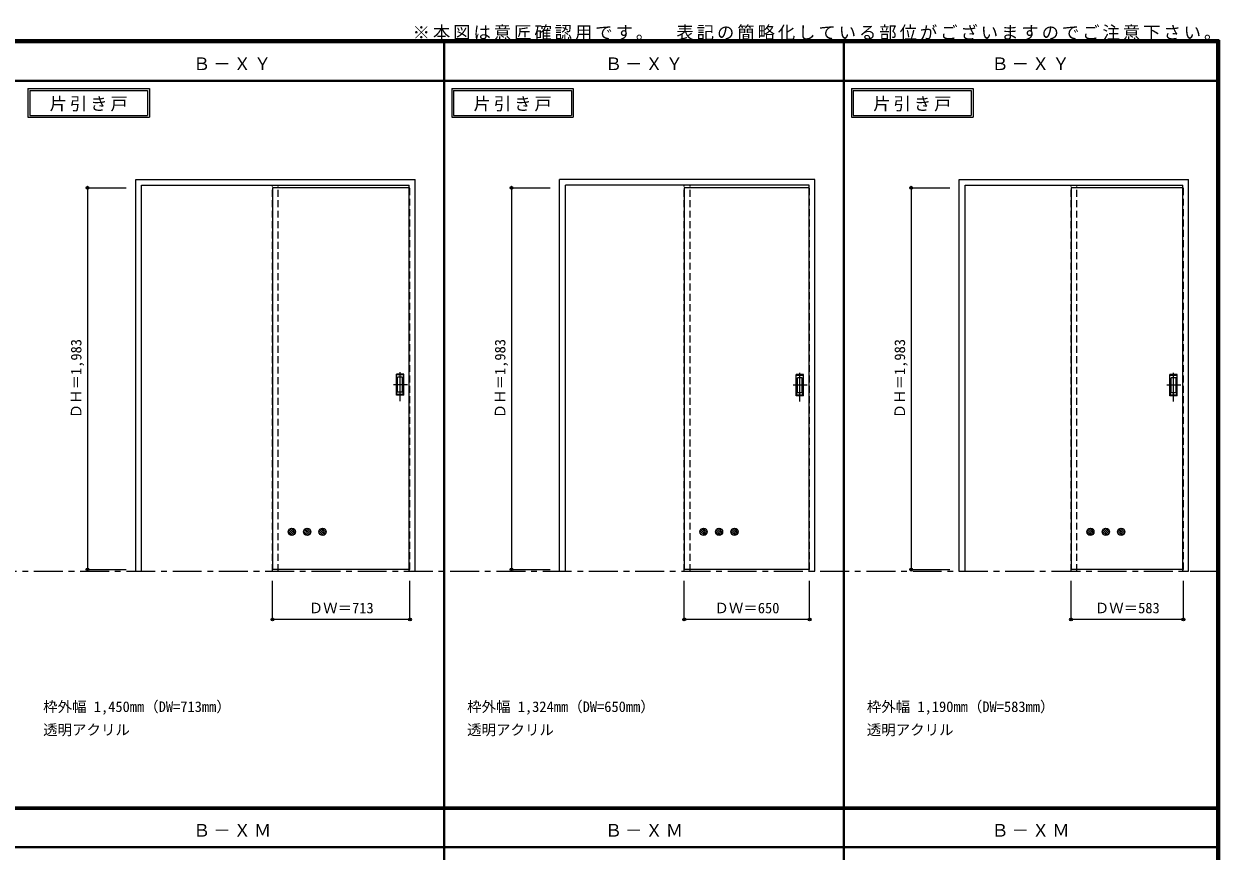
# Model space of a CAD drawing. Units: millimetres, scale not verified. Extents: x -6000 to 5700, y -4307 to 4260.
# Drawn here: x -502 to 5700, y -36 to 4260 of the extents above; entities that cross this region are included whole.
import ezdxf
from ezdxf.enums import TextEntityAlignment as Align

# ---------------------------------------------------------------- set-up
doc = ezdxf.new("R2010")
doc.units = ezdxf.units.MM
doc.header["$LTSCALE"] = 30
doc.header["$PDMODE"] = 32
doc.header["$PDSIZE"] = 15
doc.linetypes.add('CHAIN1', pattern=[8, 5, -1, 1, -1])
doc.linetypes.add('DASHED1', pattern=[1.8, 1.2, -0.6])
for name, color, linetype, lineweight in [('0-1_通り芯', 7, 'CHAIN1', 18), ('0-2_扉', 4, 'DASHED1', 9), ('0-3_仕上げ', 3, 'Continuous', 25), ('0-4_枠', 3, 'Continuous', 25), ('0-6_引手', 7, 'Continuous', 18), ('0-A_文字', 7, 'Continuous', 18), ('0-B_寸法', 7, 'Continuous', 9), ('0-C_ハッチ', 4, 'DASHED1', 9), ('F-1_枠', 6, 'Continuous', 40)]:
    doc.layers.add(name, color=color, linetype=linetype, lineweight=lineweight)
doc.styles.add('ＭＳ ゴシック', font='')
doc.styles.get('ＭＳ ゴシック').set_extended_font_data('MS Gothic')

msp = doc.modelspace()

# ---------------------------------------------------------------- linework, layer by layer
at = {"layer": '0-1_通り芯'}
msp.add_line((-5490, 1418), (5690, 1418), dxfattribs=at)
at = {"layer": '0-2_扉', "color": 3, "linetype": 'Continuous', "lineweight": 25}
for p, q in [((1498, 3409.5), (788, 3409.5)), ((788, 3409.5), (788, 1426.5)), ((3572, 3409.5), (2925, 3409.5)), ((2925, 3409.5), (2925, 1426.5)), ((5512, 3409.5), (4932, 3409.5)), ((4932, 3409.5), (4932, 1426.5)), ((1498, 1426.5), (788, 1426.5)), ((3572, 1426.5), (2925, 1426.5)), ((5512, 1426.5), (4932, 1426.5))]:
    msp.add_line(p, q, dxfattribs=at)
at = {"layer": '0-2_扉'}
for p, q in [((788, 3409.5), (788, 3405.5)), ((1498, 3409.5), (1501, 3409.5)), ((2925, 3409.5), (2925, 3405.5)), ((3572, 3409.5), (3575, 3409.5)), ((4932, 3409.5), (4932, 3405.5)), ((5512, 3409.5), (5515, 3409.5))]:
    msp.add_line(p, q, dxfattribs=at)
for points in [[(1498, 1426.5), (1501, 1426.5), (1501, 3409.5)], [(3572, 1426.5), (3575, 1426.5), (3575, 3409.5)], [(5512, 1426.5), (5515, 1426.5), (5515, 3409.5)]]:
    msp.add_lwpolyline(points, dxfattribs=at)
at = {"layer": '0-3_仕上げ'}
for centre in [(888, 1622.5), (968, 1622.5), (1048, 1622.5), (3025, 1622.72), (3105, 1622.72), (3185, 1622.72), (5032, 1622.72), (5112, 1622.72), (5192, 1622.72)]:
    msp.add_circle(centre, 18.75, dxfattribs=at)
at = {"layer": '0-4_枠'}
for p, q in [((78, 1418), (78, 3453)), ((78, 3453), (1528, 3453)), ((108, 3423), (1498, 3423)), ((1498, 1418), (1498, 3423)), ((1528, 1418), (1528, 3453)), ((2278, 1418), (2278, 3453)), ((3602, 3453), (2278, 3453)), ((3572, 3423), (2308, 3423)), ((3572, 1418), (3572, 3423)), ((3602, 1418), (3602, 3453)), ((4352, 1418), (4352, 3453)), ((4352, 3453), (5542, 3453)), ((4382, 3423), (5512, 3423)), ((5512, 1418), (5512, 3423)), ((5542, 1418), (5542, 3453)), ((1498, 1418), (1528, 1418)), ((3572, 1418), (3602, 1418)), ((5512, 1418), (5542, 1418))]:
    msp.add_line(p, q, dxfattribs=at)
at = {"layer": '0-4_枠', "color": 4, "linetype": 'DASHED1', "lineweight": 9}
for p, q in [((788, 1418), (788, 3423)), ((818, 1418), (818, 3423)), ((2925, 1418), (2925, 3423)), ((2955, 1418), (2955, 3423)), ((4932, 1418), (4932, 3423)), ((4962, 1418), (4962, 3423)), ((788, 1418), (818, 1418)), ((2925, 1418), (2955, 1418)), ((4932, 1418), (4962, 1418))]:
    msp.add_line(p, q, dxfattribs=at)
at = {"layer": '0-4_枠'}
for points in [[(78, 1418), (108, 1418), (108, 3423)], [(2278, 1418), (2308, 1418), (2308, 3423)], [(4352, 1418), (4382, 1418), (4382, 3423)]]:
    msp.add_lwpolyline(points, dxfattribs=at)
at = {"layer": '0-6_引手'}
for p, q in [((1469, 2441.4), (1431, 2441.4)), ((1431, 2331.4), (1431, 2441.4)), ((1462.5, 2425.4), (1437.5, 2425.4)), ((1437.5, 2347.4), (1437.5, 2425.4)), ((1462.5, 2347.4), (1462.5, 2425.4)), ((1469, 2331.4), (1469, 2441.4)), ((3543, 2439), (3505, 2439)), ((3505, 2329), (3505, 2439)), ((3536.5, 2423), (3511.5, 2423)), ((3511.5, 2345), (3511.5, 2423)), ((3536.5, 2345), (3536.5, 2423)), ((3543, 2329), (3543, 2439)), ((5483, 2439), (5445, 2439)), ((5445, 2329), (5445, 2439)), ((5476.5, 2423), (5451.5, 2423)), ((5451.5, 2345), (5451.5, 2423)), ((5476.5, 2345), (5476.5, 2423)), ((5483, 2329), (5483, 2439)), ((1469, 2331.4), (1431, 2331.4)), ((1462.5, 2347.4), (1437.5, 2347.4)), ((3543, 2329), (3505, 2329)), ((3536.5, 2345), (3511.5, 2345)), ((5483, 2329), (5445, 2329)), ((5476.5, 2345), (5451.5, 2345))]:
    msp.add_line(p, q, dxfattribs=at)
at = {"layer": '0-6_引手', "linetype": 'DASHED1'}
for p, q in [((1434, 2335.4), (1434, 2437.4)), ((3508, 2333), (3508, 2435)), ((5448, 2333), (5448, 2435)), ((1466, 2335.4), (1434, 2335.4)), ((3540, 2333), (3508, 2333)), ((5480, 2333), (5448, 2333))]:
    msp.add_line(p, q, dxfattribs=at)
at = {"layer": '0-6_引手', "linetype": 'CHAIN1'}
for p, q in [((1450, 2301.17), (1450, 2472.02)), ((3524, 2298.77), (3524, 2469.62)), ((5464, 2298.77), (5464, 2469.62)), ((1488.07, 2386.4), (1415.56, 2386.4)), ((3562.07, 2384), (3489.56, 2384)), ((5502.07, 2384), (5429.56, 2384))]:
    msp.add_line(p, q, dxfattribs=at)
at = {"layer": '0-6_引手', "linetype": 'DASHED1'}
for points in [[(1466, 2335.4), (1466, 2437.4), (1434, 2437.4)], [(3540, 2333), (3540, 2435), (3508, 2435)], [(5480, 2333), (5480, 2435), (5448, 2435)]]:
    msp.add_lwpolyline(points, dxfattribs=at)
at = {"layer": '0-A_文字'}
for p, q in [((-482, 3925), (-482, 3775)), ((-472, 3915), (-472, 3785)), ((-472, 3915), (139.03, 3915)), ((139.03, 3915), (139.03, 3785)), ((1718, 3925), (1718, 3775)), ((1728, 3915), (1728, 3785)), ((1728, 3915), (2339.03, 3915)), ((2339.03, 3915), (2339.03, 3785)), ((3792, 3925), (3792, 3775)), ((3802, 3915), (3802, 3785)), ((3802, 3915), (4413.03, 3915)), ((4413.03, 3915), (4413.03, 3785)), ((-472, 3785), (139.03, 3785)), ((1728, 3785), (2339.03, 3785)), ((3802, 3785), (4413.03, 3785)), ((-482, 3775), (149.03, 3775)), ((1718, 3775), (2349.03, 3775)), ((3792, 3775), (4423.03, 3775))]:
    msp.add_line(p, q, dxfattribs=at)
for points in [[(-482, 3925), (149.03, 3925), (149.03, 3775)], [(1718, 3925), (2349.03, 3925), (2349.03, 3775)], [(3792, 3925), (4423.03, 3925), (4423.03, 3775)]]:
    msp.add_lwpolyline(points, dxfattribs=at)
at = {"layer": '0-B_寸法', "color": 4}
for p, q in [((-172, 3409.5), (-172, 1426.5)), ((-172, 3409.5), (28, 3409.5)), ((2028, 3409.5), (2028, 1426.5)), ((2028, 3409.5), (2228, 3409.5)), ((4102, 3409.5), (4102, 1426.5)), ((4102, 3409.5), (4302, 3409.5)), ((-172, 1426.5), (28, 1426.5)), ((2028, 1426.5), (2228, 1426.5)), ((4102, 1426.5), (4302, 1426.5)), ((1501, 1168), (1501, 1368)), ((3575, 1168), (3575, 1368)), ((5515, 1168), (5515, 1368))]:
    msp.add_line(p, q, dxfattribs=at)
for points in [[(1501, 1168), (788, 1168), (788, 1368)], [(3575, 1168), (2925, 1168), (2925, 1368)], [(5515, 1168), (4932, 1168), (4932, 1368)]]:
    msp.add_lwpolyline(points, dxfattribs=at)
at = {"layer": '0-B_寸法'}
for p in [(-172, 3409.5), (2028, 3409.5), (4102, 3409.5), (-172, 1426.5), (2028, 1426.5), (4102, 1426.5), (788, 1168), (1501, 1168), (2925, 1168), (3575, 1168), (4932, 1168), (5515, 1168)]:
    msp.add_point(p, dxfattribs=at)
at = {"layer": '0-C_ハッチ'}
for p, q in [((891.96, 1604.17), (869.67, 1626.46)), ((881.21, 1605.02), (870.52, 1615.71)), ((898.84, 1607.2), (872.7, 1633.34)), ((903.69, 1612.24), (877.74, 1638.19)), ((906.48, 1619.35), (884.85, 1640.98)), ((904.69, 1631.04), (896.54, 1639.19)), ((971.96, 1604.17), (949.67, 1626.46)), ((961.21, 1605.02), (950.52, 1615.71)), ((978.84, 1607.2), (952.7, 1633.34)), ((983.69, 1612.24), (957.74, 1638.19)), ((986.48, 1619.35), (964.85, 1640.98)), ((984.69, 1631.04), (976.54, 1639.19)), ((1051.96, 1604.17), (1029.67, 1626.46)), ((1041.21, 1605.02), (1030.52, 1615.71)), ((1058.84, 1607.2), (1032.7, 1633.34)), ((1063.69, 1612.24), (1037.74, 1638.19)), ((1066.48, 1619.35), (1044.85, 1640.98)), ((1064.69, 1631.04), (1056.54, 1639.19)), ((3028.96, 1604.39), (3006.67, 1626.68)), ((3018.21, 1605.24), (3007.52, 1615.93)), ((3035.84, 1607.42), (3009.7, 1633.55)), ((3040.69, 1612.46), (3014.74, 1638.41)), ((3043.48, 1619.57), (3021.85, 1641.2)), ((3041.69, 1631.26), (3033.54, 1639.41)), ((3108.96, 1604.39), (3086.67, 1626.68)), ((3098.21, 1605.24), (3087.52, 1615.93)), ((3115.84, 1607.42), (3089.7, 1633.55)), ((3120.69, 1612.46), (3094.74, 1638.41)), ((3123.48, 1619.57), (3101.85, 1641.2)), ((3121.69, 1631.26), (3113.54, 1639.41)), ((3188.96, 1604.39), (3166.67, 1626.68)), ((3178.21, 1605.24), (3167.52, 1615.93)), ((3195.84, 1607.42), (3169.7, 1633.55)), ((3200.69, 1612.46), (3174.74, 1638.41)), ((3203.48, 1619.57), (3181.85, 1641.2)), ((3201.69, 1631.26), (3193.54, 1639.41)), ((5035.96, 1604.39), (5013.67, 1626.68)), ((5025.21, 1605.24), (5014.52, 1615.93)), ((5042.84, 1607.42), (5016.7, 1633.55)), ((5047.69, 1612.46), (5021.74, 1638.41)), ((5050.48, 1619.57), (5028.85, 1641.2)), ((5048.69, 1631.26), (5040.54, 1639.41)), ((5115.96, 1604.39), (5093.67, 1626.68)), ((5105.21, 1605.24), (5094.52, 1615.93)), ((5122.84, 1607.42), (5096.7, 1633.55)), ((5127.69, 1612.46), (5101.74, 1638.41)), ((5130.48, 1619.57), (5108.85, 1641.2)), ((5128.69, 1631.26), (5120.54, 1639.41)), ((5195.96, 1604.39), (5173.67, 1626.68)), ((5185.21, 1605.24), (5174.52, 1615.93)), ((5202.84, 1607.42), (5176.7, 1633.55)), ((5207.69, 1612.46), (5181.74, 1638.41)), ((5210.48, 1619.57), (5188.85, 1641.2)), ((5208.69, 1631.26), (5200.54, 1639.41))]:
    msp.add_line(p, q, dxfattribs=at)
at = {"layer": 'F-1_枠'}
for p, q in [((-6000, 4175), (5700, 4175)), ((-6000, 4170), (5700, 4170)), ((-6000, 4165), (5700, 4165)), ((1678, -3790), (1678, 4175)), ((3752, -3790), (3752, 4175)), ((5690, 4175), (5690, -4205)), ((5695, 4175), (5695, -4205)), ((5700, 4175), (5700, -4205)), ((-6000, 3965), (5700, 3965)), ((-6000, 190.5), (5700, 190.5)), ((-6000, 187.5), (5700, 187.5)), ((-6000, 184.5), (5700, 184.5)), ((-6000, -15.5), (5700, -15.5))]:
    msp.add_line(p, q, dxfattribs=at)

# ---------------------------------------------------------------- texts
at = {"layer": '0-A_文字', "style": 'ＭＳ ゴシック'}
for s, p in [('枠外幅 1,450mm（DW=713mm）', (-402, 670.5)), ('枠外幅 1,324mm（DW=650mm）', (1798, 670.5)), ('枠外幅 1,190mm（DW=583mm）', (3872, 670.5)), ('透明アクリル', (-402, 550.5)), ('透明アクリル', (1798, 550.5)), ('透明アクリル', (3872, 550.5))]:
    msp.add_text(s, height=54.99, dxfattribs=at).set_placement(p, align=Align.BOTTOM_LEFT)
at = {"layer": '0-A_文字', "char_height": 65.98, "attachment_point": 7, "style": 'ＭＳ ゴシック'}
for s, insert in [('\\T1.17;※本図は意匠確認用です。\u3000表記の簡略化している部位がございますのでご注意下さい。', (1515, 4175)), ('\\T1.17;Ｂ－ＸＹ', (375.5, 4020)), ('\\T1.17;Ｂ－ＸＹ', (2512.5, 4020)), ('\\T1.17;Ｂ－ＸＹ', (4518.5, 4020)), ('\\T1.17;片引き戸', (-368.98, 3805)), ('\\T1.17;片引き戸', (1831.02, 3805)), ('\\T1.17;片引き戸', (3905.02, 3805)), ('\\T1.17;Ｂ－ＸＭ', (375.5, 39.5)), ('\\T1.17;Ｂ－ＸＭ', (2512.5, 39.5)), ('\\T1.17;Ｂ－ＸＭ', (4518.5, 39.5))]:
    msp.add_mtext(s, dxfattribs=dict(at, insert=insert))
at = {"layer": '0-B_寸法', "style": 'ＭＳ ゴシック'}
for p in [(-187, 2211.75), (2013, 2211.75), (4087, 2211.75)]:
    msp.add_text('ＤＨ＝1,983', height=54.99, rotation=90, dxfattribs=at).set_placement(p, align=Align.BOTTOM_LEFT)
for s, p in [('ＤＷ＝713', (975.75, 1183)), ('ＤＷ＝650', (3081.25, 1183)), ('ＤＷ＝583', (5054.75, 1183))]:
    msp.add_text(s, height=54.99, dxfattribs=at).set_placement(p, align=Align.BOTTOM_LEFT)

doc.saveas('drawing.dxf')
